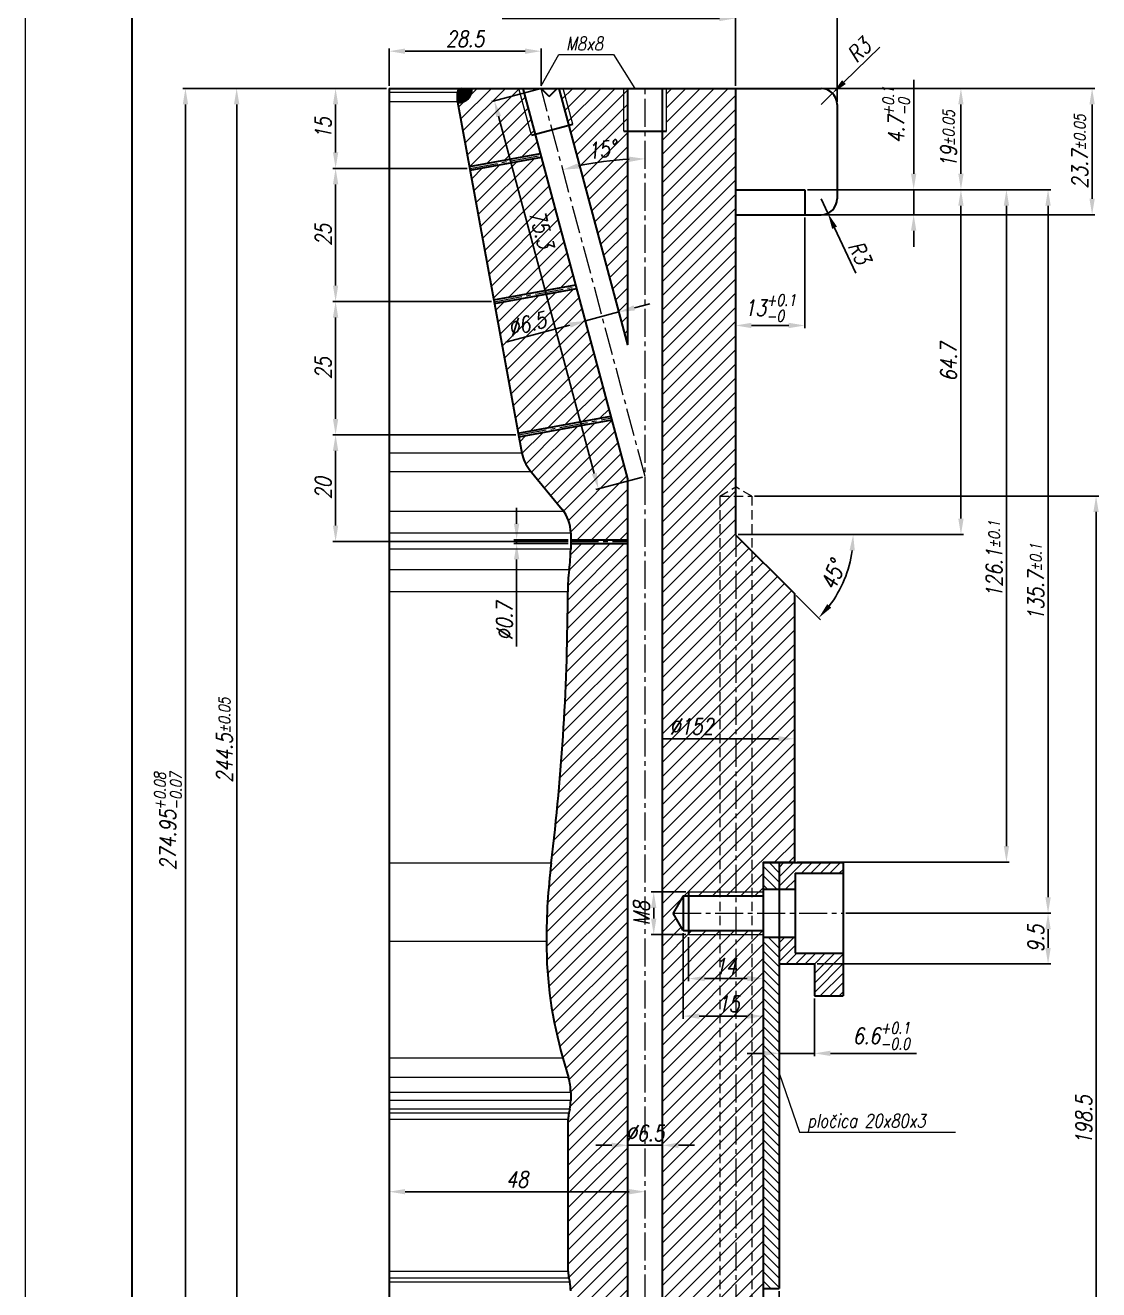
# Model space of a CAD drawing. Extents: x -234 to 800, y -95 to 506.
# Drawn here: x 11.5 to 212.8, y 66.5 to 303.7 of the extents above; entities that cross this region are included whole.
import ezdxf

# ---------------------------------------------------------------- set-up
doc = ezdxf.new("R2010")
doc.units = 0
doc.header["$LTSCALE"] = 7
doc.header["$MEASUREMENT"] = 0
doc.linetypes.add('CENTER2', pattern=[1.125, 0.75, -0.125, 0.125, -0.125])
doc.linetypes.add('HIDDEN', pattern=[0.375, 0.25, -0.125])
doc.layers.get('0').update_dxf_attribs({"linetype": 'CONTINUOUS', "lineweight": 15})
for name, color, linetype, lineweight in [('1', 1, 'CENTER2', 15), ('2', 2, 'HIDDEN', 15), ('3', 3, 'CONTINUOUS', 30), ('8', 252, 'CONTINUOUS', 15)]:
    doc.layers.add(name, color=color, linetype=linetype, lineweight=lineweight)
doc.styles.add('ITALICT', font='ITALICT.shx', dxfattribs={"width": 0.8, "height": 3})
doc.dimstyles.get("Standard").update_dxf_attribs({"dimtxt": 3, "dimasz": 3, "dimexe": 0.5, "dimexo": 0.5, "dimgap": 0.8, "dimtad": 1, "dimdsep": 46, "dimtxsty": 'ITALICT', "dimcen": 0.09, "dimazin": 2, "dimtfac": 1, "dimtmove": 0, "dimatfit": 3, "dimfxl": 0, "dimtolj": 1, "dimtzin": 0, "dimarcsym": 0})

# ---------------------------------------------------------------- blocks, each defined once
blk = doc.blocks.new('*D15')
at = {"color": 0, "lineweight": -2}
for p, q in [((79.23, 291.83), (69.19, 291.83)), ((69.69, 288.83), (69.69, 279.83)), ((94.36, 276.83), (69.19, 276.83))]:
    blk.add_line(p, q, dxfattribs=at)
at = {"color": 0}
for points in [[(69.19, 288.83), (70.19, 288.83), (69.69, 291.83)], [(69.19, 279.83), (70.19, 279.83), (69.69, 276.83)]]:
    blk.add_solid(points, dxfattribs=at)
at = {"color": 0, "insert": (67.39, 284.33), "char_height": 3, "attachment_point": 5, "rotation": 90, "style": 'ITALICT'}
blk.add_mtext('\\A1;15', dxfattribs=at)
blk = doc.blocks.new('*D19')
at = {"color": 0, "lineweight": -2}
for p, q in [((135.88, 132.63), (135.88, 124.38)), ((138.88, 124.88), (146.88, 124.88))]:
    blk.add_line(p, q, dxfattribs=at)
at = {"color": 0}
for points in [[(138.88, 125.38), (138.88, 124.38), (135.88, 124.88)], [(146.88, 125.38), (146.88, 124.38), (149.88, 124.88)]]:
    blk.add_solid(points, dxfattribs=at)
at = {"color": 0, "insert": (142.88, 127.18), "char_height": 3, "attachment_point": 5, "style": 'ITALICT'}
blk.add_mtext('\\A1;14', dxfattribs=at)
blk = doc.blocks.new('*D20')
at = {"color": 0, "lineweight": -2}
for p, q in [((134.88, 133.38), (134.88, 117.33)), ((137.88, 117.83), (146.88, 117.83))]:
    blk.add_line(p, q, dxfattribs=at)
at = {"color": 0}
for points in [[(137.88, 118.33), (137.88, 117.33), (134.88, 117.83)], [(146.88, 118.33), (146.88, 117.33), (149.88, 117.83)]]:
    blk.add_solid(points, dxfattribs=at)
at = {"color": 0, "insert": (143.41, 120.13), "char_height": 3, "attachment_point": 5, "style": 'ITALICT'}
blk.add_mtext('\\A1;15', dxfattribs=at)
blk = doc.blocks.new('*D21')
at = {"color": 0, "lineweight": -2}
for p, q in [((157.68, 267.63), (157.68, 246.86)), ((147.68, 247.36), (154.68, 247.36))]:
    blk.add_line(p, q, dxfattribs=at)
at = {"color": 0}
for points in [[(147.68, 247.86), (147.68, 246.86), (144.68, 247.36)], [(154.68, 247.86), (154.68, 246.86), (157.68, 247.36)]]:
    blk.add_solid(points, dxfattribs=at)
at = {"color": 0, "insert": (151.18, 250.64), "char_height": 3, "attachment_point": 5, "style": 'ITALICT'}
blk.add_mtext('\\A1;13{}{\\H0.71x;\\C3;\\S+0.1^ -0;}', dxfattribs=at)
blk = doc.blocks.new('*D22')
at = {"color": 0, "lineweight": -2}
for p, q in [((171.77, 299.56), (165.03, 293.01)), ((160.73, 288.83), (162.88, 290.92))]:
    blk.add_line(p, q, dxfattribs=at)
at = {"color": 0}
blk.add_solid([(164.68, 293.37), (165.38, 292.65), (162.88, 290.92)], dxfattribs=at)
at = {"color": 0, "insert": (167.87, 298.98), "char_height": 3, "attachment_point": 5, "rotation": 44.194, "style": 'ITALICT'}
blk.add_mtext('\\A1;R3', dxfattribs=at)
blk = doc.blocks.new('*D23')
at = {"color": 0, "lineweight": -2}
for p, q in [((160.73, 271.13), (162, 268.41)), ((167.26, 257.18), (163.27, 265.69))]:
    blk.add_line(p, q, dxfattribs=at)
at = {"color": 0}
blk.add_solid([(163.72, 265.9), (162.82, 265.48), (162, 268.41)], dxfattribs=at)
at = {"color": 0, "insert": (167.98, 261.05), "char_height": 3, "attachment_point": 5, "rotation": 295.1049, "style": 'ITALICT'}
blk.add_mtext('\\A1;R3', dxfattribs=at)
blk = doc.blocks.new('*D24')
at = {"color": 0, "lineweight": -2}
for p, q in [((178.1, 275.83), (178.1, 293.46)), ((158.18, 272.83), (178.6, 272.83)), ((178.1, 268.13), (178.1, 272.83)), ((161.23, 268.13), (178.6, 268.13)), ((178.1, 265.13), (178.1, 262.13))]:
    blk.add_line(p, q, dxfattribs=at)
at = {"color": 0}
for points in [[(177.6, 275.83), (178.6, 275.83), (178.1, 272.83)], [(177.6, 265.13), (178.6, 265.13), (178.1, 268.13)]]:
    blk.add_solid(points, dxfattribs=at)
at = {"color": 0, "insert": (174.82, 286.87), "char_height": 3, "attachment_point": 5, "rotation": 90, "style": 'ITALICT'}
blk.add_mtext('\\A1;4.7{}{\\H0.71x;\\C3;\\S+0.1^ -0;}', dxfattribs=at)
blk = doc.blocks.new('*D25')
at = {"color": 0, "lineweight": -2}
for p, q in [((161.23, 291.83), (212.06, 291.83)), ((211.56, 288.83), (211.56, 271.13)), ((161.23, 268.13), (212.06, 268.13))]:
    blk.add_line(p, q, dxfattribs=at)
at = {"color": 0}
for points in [[(211.06, 288.83), (212.06, 288.83), (211.56, 291.83)], [(211.06, 271.13), (212.06, 271.13), (211.56, 268.13)]]:
    blk.add_solid(points, dxfattribs=at)
at = {"color": 0, "insert": (209.26, 279.98), "char_height": 3, "attachment_point": 5, "rotation": 90, "style": 'ITALICT'}
blk.add_mtext('\\A1;23.7{}{\\H0.71x;\\C3;%%p0.05}', dxfattribs=at)
blk = doc.blocks.new('*D26')
at = {"color": 0, "lineweight": -2}
for p, q in [((158.18, 272.83), (187.46, 272.83)), ((186.96, 269.83), (186.96, 211.13)), ((145.18, 208.13), (187.46, 208.13))]:
    blk.add_line(p, q, dxfattribs=at)
at = {"color": 0}
for points in [[(186.46, 269.83), (187.46, 269.83), (186.96, 272.83)], [(186.46, 211.13), (187.46, 211.13), (186.96, 208.13)]]:
    blk.add_solid(points, dxfattribs=at)
at = {"color": 0, "insert": (184.66, 240.48), "char_height": 3, "attachment_point": 5, "rotation": 90, "style": 'ITALICT'}
blk.add_mtext('\\A1;64.7', dxfattribs=at)
blk = doc.blocks.new('*D27')
at = {"color": 0, "lineweight": -2}
for p, q in [((155.79, 208.13), (167.26, 208.13)), ((156.08, 196.72), (160.65, 192.15))]:
    blk.add_line(p, q, dxfattribs=at)
blk.add_arc((144.68, 208.13), 22.09, 322.7882, 352.2118, dxfattribs=at)
at = {"color": 0}
for points in [[(166.06, 205.17), (167.06, 205.1), (166.76, 208.13)], [(162.64, 194.44), (161.89, 195.1), (160.29, 192.51)]]:
    blk.add_solid(points, dxfattribs=at)
at = {"color": 0, "insert": (162.96, 200.55), "char_height": 3, "attachment_point": 5, "rotation": 67.5, "style": 'ITALICT'}
blk.add_mtext('\\A1;45°', dxfattribs=at)
blk = doc.blocks.new('*D28')
at = {"color": 0, "lineweight": -2}
for p, q in [((158.18, 272.83), (196, 272.83)), ((195.5, 269.83), (195.5, 149.73)), ((156.23, 146.73), (196, 146.73))]:
    blk.add_line(p, q, dxfattribs=at)
at = {"color": 0}
for points in [[(195, 269.83), (196, 269.83), (195.5, 272.83)], [(195, 149.73), (196, 149.73), (195.5, 146.73)]]:
    blk.add_solid(points, dxfattribs=at)
at = {"color": 0, "insert": (193.2, 203.53), "char_height": 3, "attachment_point": 5, "rotation": 90, "style": 'ITALICT'}
blk.add_mtext('\\A1;126.1{}{\\H0.71x;\\C3;%%p0.1}', dxfattribs=at)
blk = doc.blocks.new('*D29')
at = {"color": 0, "lineweight": -2}
for p, q in [((158.18, 272.83), (203.8, 272.83)), ((203.3, 269.83), (203.3, 140.13)), ((165.38, 137.13), (203.8, 137.13))]:
    blk.add_line(p, q, dxfattribs=at)
at = {"color": 0}
for points in [[(202.8, 269.83), (203.8, 269.83), (203.3, 272.83)], [(202.8, 140.13), (203.8, 140.13), (203.3, 137.13)]]:
    blk.add_solid(points, dxfattribs=at)
at = {"color": 0, "insert": (201, 199.24), "char_height": 3, "attachment_point": 5, "rotation": 90, "style": 'ITALICT'}
blk.add_mtext('\\A1;135.7{}{\\H0.71x;\\C3;%%p0.1}', dxfattribs=at)
blk = doc.blocks.new('*D30')
at = {"color": 0, "lineweight": -2}
for p, q in [((121.48, 93.61), (118.48, 93.61)), ((124.48, 93.61), (130.98, 93.61)), ((133.98, 93.61), (136.98, 93.61))]:
    blk.add_line(p, q, dxfattribs=at)
at = {"color": 0}
for points in [[(121.48, 94.11), (121.48, 93.11), (124.48, 93.61)], [(133.98, 94.11), (133.98, 93.11), (130.98, 93.61)]]:
    blk.add_solid(points, dxfattribs=at)
at = {"color": 0, "insert": (127.73, 95.91), "char_height": 3, "attachment_point": 5, "style": 'ITALICT'}
blk.add_mtext('\\A1;%%c6.5', dxfattribs=at)
blk = doc.blocks.new('*D31')
at = {"color": 0, "lineweight": -2}
for p, q in [((79.23, 291.83), (50.64, 291.83)), ((51.14, 288.83), (51.14, 50.33)), ((79.23, 47.33), (50.64, 47.33))]:
    blk.add_line(p, q, dxfattribs=at)
at = {"color": 0}
for points in [[(50.64, 288.83), (51.64, 288.83), (51.14, 291.83)], [(50.64, 50.33), (51.64, 50.33), (51.14, 47.33)]]:
    blk.add_solid(points, dxfattribs=at)
at = {"color": 0, "insert": (48.84, 169.58), "char_height": 3, "attachment_point": 5, "rotation": 90, "style": 'ITALICT'}
blk.add_mtext('\\A1;244.5{}{\\H0.71x;\\C3;%%p0.05}', dxfattribs=at)
blk = doc.blocks.new('*D33')
at = {"color": 0, "lineweight": -2}
for p, q in [((135.38, 141.13), (128.85, 141.13)), ((129.35, 138.13), (129.35, 136.13)), ((135.38, 133.13), (128.85, 133.13))]:
    blk.add_line(p, q, dxfattribs=at)
at = {"color": 0}
for points in [[(128.85, 138.13), (129.85, 138.13), (129.35, 141.13)], [(128.85, 136.13), (129.85, 136.13), (129.35, 133.13)]]:
    blk.add_solid(points, dxfattribs=at)
at = {"color": 0, "insert": (127.05, 137.13), "char_height": 3, "attachment_point": 5, "rotation": 90, "style": 'ITALICT'}
blk.add_mtext('\\A1;M8', dxfattribs=at)
blk = doc.blocks.new('*D45')
at = {"color": 0, "lineweight": -2}
for p, q in [((79.23, 291.83), (41.03, 291.83)), ((41.53, 288.83), (41.53, 19.88)), ((79.23, 16.88), (41.03, 16.88))]:
    blk.add_line(p, q, dxfattribs=at)
at = {"color": 0}
for points in [[(41.03, 288.83), (42.03, 288.83), (41.53, 291.83)], [(41.03, 19.88), (42.03, 19.88), (41.53, 16.88)]]:
    blk.add_solid(points, dxfattribs=at)
at = {"color": 0, "insert": (38.25, 154.35), "char_height": 3, "attachment_point": 5, "rotation": 90, "style": 'ITALICT'}
blk.add_mtext('\\A1;274.95{}{\\H0.71x;\\C3;\\S+0.08^ -0.07;}', dxfattribs=at)
blk = doc.blocks.new('*D49')
at = {"color": 0, "lineweight": -2}
blk.add_line((152.73, 169.85), (131.17, 169.85), dxfattribs=at)
at = {"color": 0}
blk.add_solid([(152.73, 170.35), (152.73, 169.35), (155.73, 169.85)], dxfattribs=at)
at = {"color": 0, "insert": (136.43, 172.15), "char_height": 3, "attachment_point": 5, "style": 'ITALICT'}
blk.add_mtext('\\A1;%%c152', dxfattribs=at)
blk = doc.blocks.new('*D50')
at = {"color": 0, "lineweight": -2}
for p, q in [((141.68, 304.95), (100.93, 304.95)), ((144.68, 292.33), (144.68, 305.45))]:
    blk.add_line(p, q, dxfattribs=at)
at = {"color": 0}
blk.add_solid([(141.68, 305.45), (141.68, 304.45), (144.68, 304.95)], dxfattribs=at)
at = {"color": 0, "insert": (112.2, 307.25), "char_height": 3, "attachment_point": 5, "style": 'ITALICT'}
blk.add_mtext('\\A1;%%c129.9{}{\\H0.71x;\\C3;%%p0.05}', dxfattribs=at)
blk = doc.blocks.new('*D51')
at = {"color": 0, "lineweight": -2}
for p, q in [((160.73, 313.79), (116.47, 313.79)), ((163.73, 289.33), (163.73, 314.29))]:
    blk.add_line(p, q, dxfattribs=at)
at = {"color": 0}
blk.add_solid([(160.73, 314.29), (160.73, 313.29), (163.73, 313.79)], dxfattribs=at)
at = {"color": 0, "insert": (121.73, 316.09), "char_height": 3, "attachment_point": 5, "style": 'ITALICT'}
blk.add_mtext('\\A1;%%c168', dxfattribs=at)
blk = doc.blocks.new('*D52')
at = {"color": 0, "lineweight": -2}
for p, q in [((79.73, 292.33), (79.73, 299.3)), ((105.23, 298.8), (82.73, 298.8)), ((108.23, 292.33), (108.23, 299.3))]:
    blk.add_line(p, q, dxfattribs=at)
at = {"color": 0}
for points in [[(82.73, 299.3), (82.73, 298.3), (79.73, 298.8)], [(105.23, 299.3), (105.23, 298.3), (108.23, 298.8)]]:
    blk.add_solid(points, dxfattribs=at)
at = {"color": 0, "insert": (93.98, 301.1), "char_height": 3, "attachment_point": 5, "style": 'ITALICT'}
blk.add_mtext('\\A1;28.5', dxfattribs=at)
blk = doc.blocks.new('*D55')
at = {"color": 0, "lineweight": -2}
blk.add_line((124.73, 84.91), (82.73, 84.91), dxfattribs=at)
at = {"color": 0}
for points in [[(82.73, 85.41), (82.73, 84.41), (79.73, 84.91)], [(124.73, 85.41), (124.73, 84.41), (127.73, 84.91)]]:
    blk.add_solid(points, dxfattribs=at)
at = {"color": 0, "insert": (103.73, 87.21), "char_height": 3, "attachment_point": 5, "style": 'ITALICT'}
blk.add_mtext('\\A1;48', dxfattribs=at)
blk = doc.blocks.new('*D56')
at = {"color": 0, "lineweight": -2}
for p, q in [((159.48, 121.13), (159.48, 110.35)), ((149.88, 110.85), (146.88, 110.85)), ((152.88, 110.85), (159.48, 110.85)), ((162.48, 110.85), (178.63, 110.85))]:
    blk.add_line(p, q, dxfattribs=at)
at = {"color": 0}
for points in [[(149.88, 111.35), (149.88, 110.35), (152.88, 110.85)], [(162.48, 111.35), (162.48, 110.35), (159.48, 110.85)]]:
    blk.add_solid(points, dxfattribs=at)
at = {"color": 0, "insert": (172.05, 114.13), "char_height": 3, "attachment_point": 5, "style": 'ITALICT'}
blk.add_mtext('\\A1;6.6{}{\\H0.71x;\\C3;\\S+0.1^ -0.0;}', dxfattribs=at)
blk = doc.blocks.new('*D57')
at = {"color": 0, "lineweight": -2}
for p, q in [((165.38, 137.13), (203.8, 137.13)), ((203.3, 130.63), (203.3, 134.13)), ((159.98, 127.63), (203.8, 127.63))]:
    blk.add_line(p, q, dxfattribs=at)
at = {"color": 0}
for points in [[(202.8, 134.13), (203.8, 134.13), (203.3, 137.13)], [(202.8, 130.63), (203.8, 130.63), (203.3, 127.63)]]:
    blk.add_solid(points, dxfattribs=at)
at = {"color": 0, "insert": (201, 132.38), "char_height": 3, "attachment_point": 5, "rotation": 90, "style": 'ITALICT'}
blk.add_mtext('\\A1;9.5', dxfattribs=at)
blk = doc.blocks.new('*D59')
at = {"color": 0, "lineweight": -2}
for p, q in [((152.88, 66.23), (152.88, -27.68)), ((149.88, -27.18), (114.24, -27.18))]:
    blk.add_line(p, q, dxfattribs=at)
at = {"color": 0}
blk.add_solid([(149.88, -26.68), (149.88, -27.68), (152.88, -27.18)], dxfattribs=at)
at = {"color": 0, "insert": (127.44, -24.88), "char_height": 3, "attachment_point": 5, "style": 'ITALICT'}
blk.add_mtext('\\A1;146.3 RAVNO', dxfattribs=at)
blk = doc.blocks.new('*D62')
at = {"color": 0, "lineweight": -2}
for p, q in [((107.74, 291.7), (99, 289.35)), ((100.26, 286.59), (118.21, 219.61)), ((127.24, 218.92), (118.5, 216.58))]:
    blk.add_line(p, q, dxfattribs=at)
at = {"color": 0}
for points in [[(100.74, 286.71), (99.78, 286.46), (99.48, 289.48)], [(118.69, 219.74), (117.72, 219.48), (118.98, 216.71)]]:
    blk.add_solid(points, dxfattribs=at)
at = {"color": 0, "insert": (108.32, 265.41), "char_height": 3, "attachment_point": 5, "rotation": 285, "style": 'ITALICT'}
blk.add_mtext('\\A1;75.3', dxfattribs=at)
blk = doc.blocks.new('*D63')
at = {"color": 0, "lineweight": -2}
for p, q in [((125.72, 250.67), (128.62, 251.45)), ((122.83, 249.89), (116.55, 248.21)), ((113.65, 247.44), (101.59, 244.2))]:
    blk.add_line(p, q, dxfattribs=at)
at = {"color": 0}
for points in [[(125.59, 251.15), (125.85, 250.19), (122.83, 249.89)], [(113.52, 247.92), (113.78, 246.95), (116.55, 248.21)]]:
    blk.add_solid(points, dxfattribs=at)
at = {"color": 0, "insert": (105.58, 247.65), "char_height": 3, "attachment_point": 5, "rotation": 15, "style": 'ITALICT'}
blk.add_mtext('\\A1;%%c6.5', dxfattribs=at)
blk = doc.blocks.new('*D77')
at = {"color": 0, "lineweight": -2}
for p, q in [((161.23, 291.83), (187.46, 291.83)), ((186.96, 275.83), (186.96, 288.83)), ((158.18, 272.83), (187.46, 272.83))]:
    blk.add_line(p, q, dxfattribs=at)
at = {"color": 0}
for points in [[(186.46, 288.83), (187.46, 288.83), (186.96, 291.83)], [(186.46, 275.83), (187.46, 275.83), (186.96, 272.83)]]:
    blk.add_solid(points, dxfattribs=at)
at = {"color": 0, "insert": (184.66, 282.33), "char_height": 3, "attachment_point": 5, "rotation": 90, "style": 'ITALICT'}
blk.add_mtext('\\A1;19{}{\\H0.71x;\\C3;%%p0.05}', dxfattribs=at)
blk = doc.blocks.new('*D79')
at = {"color": 0, "lineweight": -2}
for p, q in [((148.23, 215.38), (212.8, 215.38)), ((212.3, 19.88), (212.3, 212.38)), ((147.38, 16.88), (212.8, 16.88))]:
    blk.add_line(p, q, dxfattribs=at)
at = {"color": 0}
for points in [[(211.8, 212.38), (212.8, 212.38), (212.3, 215.38)], [(211.8, 19.88), (212.8, 19.88), (212.3, 16.88)]]:
    blk.add_solid(points, dxfattribs=at)
at = {"color": 0, "insert": (210, 98.31), "char_height": 3, "attachment_point": 5, "rotation": 90, "style": 'ITALICT'}
blk.add_mtext('\\A1;198.5', dxfattribs=at)
blk = doc.blocks.new('*D99')
at = {"color": 0, "lineweight": -2}
for p, q in [((103.64, 210.18), (103.64, 213.18)), ((113.28, 207.18), (103.14, 207.18)), ((113.28, 206.48), (103.14, 206.48)), ((103.64, 207.18), (103.64, 206.48)), ((103.64, 203.48), (103.64, 187.13))]:
    blk.add_line(p, q, dxfattribs=at)
at = {"color": 0}
for points in [[(103.14, 210.18), (104.14, 210.18), (103.64, 207.18)], [(103.14, 203.48), (104.14, 203.48), (103.64, 206.48)]]:
    blk.add_solid(points, dxfattribs=at)
at = {"color": 0, "insert": (101.34, 191.87), "char_height": 3, "attachment_point": 5, "rotation": 90, "style": 'ITALICT'}
blk.add_mtext('\\A1;%%c0.7', dxfattribs=at)
blk = doc.blocks.new('*D103')
at = {"color": 0, "linetype": 'ByBlock', "lineweight": -2}
blk.add_arc((127.73, 219.05), 59.56, 92.8864, 102.1136, dxfattribs=at)
at = {"color": 0}
for points in [[(115.35, 276.79), (115.11, 277.77), (112.31, 276.58)], [(124.71, 279.03), (124.74, 278.03), (127.73, 278.61)]]:
    blk.add_solid(points, dxfattribs=at)
at = {"color": 0, "insert": (119.65, 280.38), "char_height": 3, "attachment_point": 5, "rotation": 7.5, "style": 'ITALICT'}
blk.add_mtext('\\A1;15°', dxfattribs=at)
blk = doc.blocks.new('*D104')
at = {"color": 0, "linetype": 'ByBlock', "lineweight": -2}
for p, q in [((94.36, 276.83), (69.19, 276.83)), ((69.69, 273.83), (69.69, 254.83)), ((98.93, 251.83), (69.19, 251.83))]:
    blk.add_line(p, q, dxfattribs=at)
at = {"color": 0}
for points in [[(69.19, 273.83), (70.19, 273.83), (69.69, 276.83)], [(69.19, 254.83), (70.19, 254.83), (69.69, 251.83)]]:
    blk.add_solid(points, dxfattribs=at)
at = {"color": 0, "insert": (67.39, 264.33), "char_height": 3, "attachment_point": 5, "rotation": 90, "style": 'ITALICT'}
blk.add_mtext('\\A1;25', dxfattribs=at)
blk = doc.blocks.new('*D105')
at = {"color": 0, "linetype": 'ByBlock', "lineweight": -2}
for p, q in [((98.93, 251.83), (69.19, 251.83)), ((69.69, 248.83), (69.69, 229.83)), ((103.5, 226.83), (69.19, 226.83))]:
    blk.add_line(p, q, dxfattribs=at)
at = {"color": 0}
for points in [[(69.19, 248.83), (70.19, 248.83), (69.69, 251.83)], [(69.19, 229.83), (70.19, 229.83), (69.69, 226.83)]]:
    blk.add_solid(points, dxfattribs=at)
at = {"color": 0, "insert": (67.39, 239.33), "char_height": 3, "attachment_point": 5, "rotation": 90, "style": 'ITALICT'}
blk.add_mtext('\\A1;25', dxfattribs=at)
blk = doc.blocks.new('*D106')
at = {"color": 0, "linetype": 'ByBlock', "lineweight": -2}
for p, q in [((103.5, 226.83), (69.19, 226.83)), ((69.69, 223.83), (69.69, 209.83)), ((113.28, 206.83), (69.19, 206.83))]:
    blk.add_line(p, q, dxfattribs=at)
at = {"color": 0}
for points in [[(69.19, 223.83), (70.19, 223.83), (69.69, 226.83)], [(69.19, 209.83), (70.19, 209.83), (69.69, 206.83)]]:
    blk.add_solid(points, dxfattribs=at)
at = {"color": 0, "insert": (67.39, 216.83), "char_height": 3, "attachment_point": 5, "rotation": 90, "style": 'ITALICT'}
blk.add_mtext('\\A1;20', dxfattribs=at)

msp = doc.modelspace()

# ---------------------------------------------------------------- hatches: boundary and pattern name
h = msp.add_hatch(color=256)
h.dxf.hatch_style = 1
h.paths.add_polyline_path([(95.2992, 291.8253), (93.3759, 291.8253, 0.41421356), (92.5759, 291.0253), (92.5759, 289.3253), (92.6174, 289.0984, 0.46525497)])
at = {"layer": '8'}
h = msp.add_hatch(dxfattribs=at)
h.set_pattern_fill('ANSI31', color=256, scale=15)
h.set_pattern_definition([(45, (105.579, 287.8933), (-1.325825, 1.325825), [])])
h.paths.add_polyline_path([(104.8612, 291.8253), (104.0848, 291.8253), (106.4327, 283.0626), (107.1572, 283.2567)], flags=17)
h.paths.add_polyline_path([(107.1572, 283.2567), (106.4327, 283.0626), (104.0848, 291.8253), (95.2992, 291.8253, -0.46525497), (92.6174, 289.0984), (94.7986, 277.1696), (108.1348, 279.6082)])
h.paths.add_polyline_path([(108.3166, 278.9298), (94.9245, 276.481), (99.3699, 252.1696), (114.7342, 254.979)])
h.paths.add_polyline_path([(114.9159, 254.3006), (99.4958, 251.481), (103.9412, 227.1696), (121.3335, 230.3498)])
h.paths.add_polyline_path([(121.5153, 229.6715), (104.0671, 226.481), (104.6259, 223.4253, 0.12792461), (106.1121, 220.2298), (112.1756, 212.8799, -0.17417727), (113.7759, 208.4253), (113.7759, 207.1753), (124.4759, 207.1753), (124.4759, 218.6225)])
h.paths.add_polyline_path([(101.6248, 244.2648), (110.6907, 246.694), (109.526, 251.0406), (100.4601, 248.6114)], flags=24)
h.paths.add_polyline_path([(104.9573, 269.2494), (107.3273, 260.4042), (111.674, 261.5689), (109.3039, 270.4141)], flags=24)
h = msp.add_hatch(dxfattribs=at)
h.set_pattern_fill('ANSI31', color=256, scale=15)
h.paths.add_polyline_path([(123.7259, 291.8253), (112.367, 291.8253), (114.1601, 285.1332), (113.4357, 284.9391), (124.4759, 243.7365), (124.4759, 283.8253), (123.7259, 283.8253)])
h.paths.add_polyline_path([(112.367, 291.8253), (111.5905, 291.8253), (113.4357, 284.9391), (114.1601, 285.1332)])
h.paths.add_polyline_path([(124.4759, 291.8253), (123.7259, 291.8253), (123.7259, 283.8253), (124.4759, 283.8253)])
h.paths.add_polyline_path([(116.6527, 277.713), (123.2387, 278.5801), (122.6514, 283.0416), (116.0653, 282.1745)], flags=24)
h = msp.add_hatch(dxfattribs=at)
h.set_pattern_fill('ANSI31', color=256, scale=15)
h.paths.add_polyline_path([(155.7259, 197.0753), (144.6759, 208.1253), (144.6759, 291.8253), (131.7259, 291.8253), (131.7259, 283.8253), (130.9759, 283.8253), (130.9759, 24.8753), (131.7259, 24.8753), (131.7259, 16.8753), (146.8759, 16.8753, 0.41421356), (149.8759, 19.8753), (149.8759, 133.1253), (135.8759, 133.1253), (135.8759, 133.8753), (134.8759, 133.8753), (132.9995, 137.1253), (134.8759, 140.3753), (135.8759, 140.3753), (135.8759, 141.1253), (149.8759, 141.1253), (149.8759, 146.7253), (155.7259, 146.7253)])
h.paths.add_polyline_path([(149.8759, 133.8753), (135.8759, 133.8753), (135.8759, 133.1253), (149.8759, 133.1253)], flags=17)
h.paths.add_polyline_path([(149.8759, 141.1253), (135.8759, 141.1253), (135.8759, 140.3753), (149.8759, 140.3753)], flags=17)
h.paths.add_polyline_path([(131.7259, 24.8753), (130.9759, 24.8753), (130.9759, 16.8753), (131.7259, 16.8753)], flags=17)
h.paths.add_polyline_path([(134.7748, 28.4894), (136.0474, 21.2721), (140.479, 22.0536), (139.2065, 29.2708)], flags=24)
h.paths.add_polyline_path([(140.2973, 124.9348), (145.4545, 124.9348), (145.4545, 129.4348), (140.2973, 129.4348)], flags=24)
h.paths.add_polyline_path([(140.7779, 117.8824), (146.0493, 117.8824), (146.0493, 122.3824), (140.7779, 122.3824)], flags=24)
h.paths.add_polyline_path([(131.2216, 169.8987), (141.6359, 169.8987), (141.6359, 174.3987), (131.2216, 174.3987)], flags=24)
h = msp.add_hatch(dxfattribs=at)
h.set_pattern_fill('ANSI31', color=256, scale=15)
h.set_pattern_definition([(45, (117.5233, 67.5883), (-1.325825, 1.325825), [])])
h.paths.add_polyline_path([(124.4759, 136.3883), (109.312, 136.3883, 0.00961094), (109.2259, 131.7409, 0.07025536), (112.3264, 109.9526), (113.3819, 106.3046, -0.07052483), (113.7759, 103.5253), (113.7759, 102.0253, -0.05158649), (113.6065, 100.3877), (113.453, 99.6535, 0.05158649), (113.3259, 98.4253), (113.3259, 69.9253, 0.05158649), (113.453, 68.6971), (113.6065, 67.963, -0.05158649), (113.7759, 66.3253, -0.03320994), (112.7099, 50.2938, -0.52993009), (114.874, 45.8253), (121.0227, 42.2753), (124.4759, 42.2753)])
h.paths.add_polyline_path([(124.4759, 206.4753), (113.7759, 206.4753), (113.7759, 205.4253, -0.03433448), (113.5082, 201.5309, 0.03433448), (113.2259, 197.4253, -0.03045952), (110.1217, 146.517, 0.02101708), (109.312, 136.3883), (124.4759, 136.3883)])
h.paths.add_polyline_path([(123.033, 93.6638), (132.4187, 93.6638), (132.4187, 98.1638), (123.033, 98.1638)], flags=9)
h = msp.add_hatch(dxfattribs=at)
h.set_pattern_fill('ANSI31', color=256, scale=10, angle=90, style=0)
h.set_pattern_definition([(135, (-47.3794, -75.7394), (-0.8838835, -0.8838835), [])])
h.paths.add_polyline_path([(152.8759, 88.1253), (149.8759, 88.1253), (149.8759, 66.7253), (152.8759, 66.7253)])
h.paths.add_polyline_path([(149.8759, 88.1253), (152.8759, 88.1253), (152.8759, 100.1253), (149.8759, 100.1253)])
h.paths.add_polyline_path([(149.8759, 100.1253), (152.8759, 100.1253), (152.8759, 112.1253), (149.8759, 112.1253)])
h.paths.add_polyline_path([(152.8759, 132.6253), (149.8759, 132.6253), (149.8759, 112.1253), (152.8759, 112.1253)])
h.paths.add_polyline_path([(152.8759, 146.6253), (149.8759, 146.6253), (149.8759, 141.6253), (152.8759, 141.6253)])
h = msp.add_hatch(dxfattribs=at)
h.set_pattern_fill('ANSI31', color=256, scale=10, style=0)
h.set_pattern_definition([(45, (-47.3794, -75.7394), (-0.8838835, 0.8838835), [])])
h.paths.add_polyline_path([(155.8759, 144.6253), (164.8759, 144.6253), (164.8759, 146.6253), (152.8759, 146.6253), (152.8759, 141.6253), (155.8759, 141.6253)])
h.paths.add_polyline_path([(155.8759, 129.6253), (155.8759, 132.6253), (152.8759, 132.6253), (152.8759, 127.6253), (159.4759, 127.6253), (159.4759, 121.6253), (164.8759, 121.6253), (164.8759, 129.6253)])

# ---------------------------------------------------------------- linework, layer by layer
for p, q in [((11.4997, 506.465), (11.4997, -94.1371)), ((108.2259, 292.3253), (111.5722, 298.1816)), ((111.5722, 298.1816), (121.8098, 298.1816)), ((121.8098, 298.1816), (125.7997, 291.8253)), ((106.4327, 283.0626), (104.0848, 291.8253)), ((114.1601, 285.1332), (112.367, 291.8253)), ((123.7259, 283.8253), (123.7259, 291.8253)), ((131.7259, 283.8253), (131.7259, 291.8253)), ((135.8759, 141.1253), (149.8759, 141.1253)), ((135.8759, 133.1253), (149.8759, 133.1253)), ((152.8759, 107.157), (156.7066, 96.083)), ((156.7066, 96.083), (185.9389, 96.083))]:
    msp.add_line(p, q)
msp.add_arc((92.8102, 291.591), 2.5, 265.576237, 5.377988)
at = {"layer": '1'}
for p, q in [((127.7259, 219.0503), (108.2259, 291.8253)), ((127.7259, 16.8753), (127.7259, 291.8253)), ((94.8616, 276.8253), (108.2257, 279.269)), ((99.4329, 251.8253), (114.8251, 254.6398)), ((104.0042, 226.8253), (121.4244, 230.0107)), ((144.7259, 217.1074), (144.7259, 16.8753)), ((113.7759, 206.8253), (124.4759, 206.8253)), ((132.9995, 137.1253), (164.8759, 137.1253))]:
    msp.add_line(p, q, dxfattribs=at)
at = {"layer": '2'}
for p, q in [((141.7259, 215.3753), (144.7259, 217.1074)), ((147.7259, 215.3753), (144.7259, 217.1074)), ((141.7259, 215.3753), (141.7259, 16.8753)), ((141.7259, 215.3753), (147.7259, 215.3753)), ((147.7259, 215.3753), (147.7259, 16.9982))]:
    msp.add_line(p, q, dxfattribs=at)
at = {"layer": '3'}
for p, q in [((31.4997, 501.465), (31.4997, -89.1371)), ((79.7259, 291.8253), (79.7259, 16.8753)), ((79.7259, 291.8253), (160.7259, 291.8253)), ((79.7259, 291.8253), (93.3759, 291.8253)), ((124.4759, 218.6225), (104.8612, 291.8253)), ((109.7259, 290.3253), (108.2259, 291.8253)), ((109.7259, 290.3253), (111.2259, 291.8253)), ((124.4759, 243.7365), (111.5905, 291.8253)), ((124.4759, 243.7365), (124.4759, 291.8253)), ((130.9759, 16.8753), (130.9759, 291.8253)), ((144.6759, 291.8253), (144.6759, 208.1253)), ((92.5759, 289.3253), (92.5759, 291.0253)), ((92.5759, 289.3253), (104.6259, 223.4253)), ((163.7259, 288.8253), (163.7259, 271.1253)), ((106.4327, 283.0626), (114.1601, 285.1332)), ((123.7259, 283.8253), (131.7259, 283.8253)), ((94.7986, 277.1696), (108.1348, 279.6082)), ((94.9245, 276.481), (108.3166, 278.9298)), ((144.6759, 272.8253), (157.6759, 272.8253)), ((157.6759, 272.8253), (157.6759, 268.1253)), ((144.6759, 268.1253), (160.7259, 268.1253)), ((99.3699, 252.1696), (114.7342, 254.979)), ((99.4958, 251.481), (114.9159, 254.3006)), ((103.9412, 227.1696), (121.3335, 230.3498)), ((104.0671, 226.481), (121.5153, 229.6715)), ((106.1121, 220.2298), (112.1756, 212.8799)), ((124.4759, 218.383), (124.4759, 218.6225)), ((124.4759, 42.2753), (124.4759, 218.6225)), ((113.7759, 208.4253), (113.7759, 205.4253)), ((113.7759, 207.1753), (124.4759, 207.1753)), ((113.7759, 206.4753), (124.4759, 206.4753)), ((144.6759, 208.1253), (155.7259, 197.0753)), ((155.7259, 197.0753), (155.7259, 146.7253)), ((149.8759, 146.7253), (155.7259, 146.7253)), ((149.8759, 146.7253), (149.8759, 19.8753)), ((149.8759, 146.6253), (164.8759, 146.6253)), ((152.8759, 146.6253), (152.8759, 66.7253)), ((164.8759, 146.6253), (164.8759, 121.6253)), ((155.8759, 144.6253), (164.8759, 144.6253)), ((155.8759, 144.6253), (155.8759, 129.6253)), ((134.8759, 140.3753), (132.9995, 137.1253)), ((134.8759, 140.3753), (134.8759, 133.8753)), ((134.8759, 140.3753), (149.8759, 140.3753)), ((135.8759, 141.1253), (135.8759, 133.1253)), ((149.8759, 141.6253), (155.8759, 141.6253)), ((134.8759, 133.8753), (132.9995, 137.1253)), ((134.8759, 133.8753), (149.8759, 133.8753)), ((149.8759, 132.6253), (155.8759, 132.6253)), ((155.8759, 129.6253), (164.8759, 129.6253)), ((152.8759, 127.6253), (159.4759, 127.6253)), ((159.4759, 127.6253), (159.4759, 121.6253)), ((159.4759, 121.6253), (164.8759, 121.6253)), ((112.3264, 109.9526), (113.3819, 106.3046)), ((113.7759, 103.5253), (113.7759, 102.0253)), ((113.6065, 100.3877), (113.453, 99.6535)), ((113.3259, 69.9253), (113.3259, 98.4253)), ((113.453, 68.6971), (113.6065, 67.963)), ((149.8759, 66.7253), (152.8759, 66.7253))]:
    msp.add_line(p, q, dxfattribs=at)
for centre, radius, start, end in [((93.3759, 291.0253), 0.8, 90, 180), ((160.7259, 288.8253), 3, 0, 90), ((160.7259, 271.1253), 3, 270, 0), ((111.5117, 224.6844), 7, 190.362219, 219.522003), ((106.7759, 208.4253), 7, 0, 39.522003), ((85.3191, 205.4253), 28.4568, 352.134207, 0), ((143.2259, 197.4253), 30, 172.134207, 180), ((-305.7741, 197.4253), 419, 353.02135, 0), ((230.1459, 131.8253), 120.92, 173.02135, 180), ((187.9259, 131.8253), 78.7, 180, 196.136384), ((103.7759, 103.5253), 10, 0, 16.136384), ((105.7759, 102.0253), 8, 348.187718, 0), ((119.3259, 98.4253), 6, 168.187718, 180), ((119.3259, 69.9253), 6, 180, 191.812282), ((105.7759, 66.3253), 8, 0, 11.812282)]:
    msp.add_arc(centre, radius, start, end, dxfattribs=at)
at = {"layer": '8', "lineweight": 13, "ltscale": 0.475266}
for p, q in [((92.5759, 291.0253), (79.7259, 291.0253)), ((92.5759, 289.3253), (79.7259, 289.3253))]:
    msp.add_line(p, q, dxfattribs=at)
at = {"layer": '8', "lineweight": 13}
for p, q in [((104.6259, 223.4253), (79.7259, 223.4253)), ((106.4129, 219.8883), (79.7259, 219.8883)), ((112.4816, 212.4806), (79.7259, 212.4806)), ((113.7759, 208.4253), (79.7259, 208.4253)), ((113.7759, 205.4253), (79.7259, 205.4253)), ((113.5081, 201.5309), (79.7259, 201.5309)), ((113.2259, 197.4253), (79.7259, 197.4253)), ((110.1217, 146.517), (79.7259, 146.517)), ((109.2259, 131.8253), (79.7259, 131.8253)), ((112.3264, 109.9526), (79.7259, 109.9526)), ((113.3819, 106.3046), (79.7259, 106.3046)), ((113.7759, 103.5253), (79.7259, 103.5253)), ((113.7759, 102.0253), (79.7259, 102.0253)), ((113.6065, 100.3877), (79.7259, 100.3877)), ((113.453, 99.6535), (79.7259, 99.6535)), ((113.3259, 98.4253), (79.7259, 98.4253)), ((113.3259, 69.9253), (79.7259, 69.9253)), ((113.453, 68.6971), (79.7259, 68.6971)), ((113.6065, 67.963), (79.7259, 67.963))]:
    msp.add_line(p, q, dxfattribs=at)

# ---------------------------------------------------------------- texts
at = {"style": 'ITALICT', "width": 0.8}
for s, p in [('M8x8', (112.8879, 298.9658)), ('pločica 20x80x3', (158.1299, 96.9688))]:
    msp.add_text(s, height=2.5, dxfattribs=at).set_placement(p)

# ---------------------------------------------------------------- dimensions: what is measured, and where the dimension line sits
for base, p1, p2, text, override, picture, middle in [((79.7259, 313.785), (163.7259, 288.8253), (79.7259, 291.8253), '%%c<>', {"dimlfac": 2, "dimse2": 1, "dimsd2": 1}, '*D51', (121.7259, 316.085)), ((79.7259, 304.9467), (144.6759, 291.8253), (79.7259, 291.8253), '%%c<>{}{\\H0.71x;\\C3;%%p0.05}', {"dimlfac": 2, "dimse2": 1, "dimsd2": 1, "dimtp": 0.05, "dimtm": 0.05}, '*D50', (112.2009, 307.2467)), ((157.6759, 247.3596), (144.6759, 247.3596), (157.6759, 268.1253), '<>{}{\\H0.71x;\\C3;\\S+0.1^ -0;}', {"dimtp": 0.1, "dimtm": 0}, '*D21', (151.1759, 250.6446))]:
    dim = msp.add_linear_dim(base=base, p1=p1, p2=p2, text=text, dimstyle='Standard', override=override)
    dim.commit()
    dim.dimension.update_dxf_attribs({"geometry": picture, "text_midpoint": middle})
for base, p1, p2, picture, middle in [((79.7259, 298.7978), (108.2259, 291.8253), (79.7259, 291.8253), '*D52', (93.9759, 301.0978)), ((79.7259, 84.9084), (127.7259, 84.9084), (79.7259, 84.9084), '*D55', (103.7259, 87.2084))]:
    dim = msp.add_linear_dim(base=base, p1=p1, p2=p2, dimstyle='Standard')
    dim.commit()
    dim.dimension.update_dxf_attribs({"geometry": picture, "text_midpoint": middle})
for center, mpoint, picture, middle in [((160.7259, 288.8253), (162.8768, 290.9166), '*D22', (167.8698, 298.9789)), ((160.7259, 271.1253), (161.9987, 268.4087), '*D23', (167.9848, 261.0537))]:
    dim = msp.add_radius_dim(center=center, mpoint=mpoint, dimstyle='Standard')
    dim.commit()
    dim.dimension.update_dxf_attribs({"geometry": picture, "text_midpoint": middle})
for base, p2, text, override, picture, middle in [((178.1032, 268.1253), (160.7259, 268.1253), '<>{}{\\H0.71x;\\C3;\\S+0.1^ -0;}', {"dimtp": 0.1, "dimtm": 0}, '*D24', (178.1032, 286.8689)), ((195.5008, 146.7253), (155.7259, 146.7253), '<>{}{\\H0.71x;\\C3;%%p0.1}', {"dimtp": 0.1, "dimtm": 0.1}, '*D28', (195.5008, 203.528)), ((203.3002, 137.1253), (164.8759, 137.1253), '<>{}{\\H0.71x;\\C3;%%p0.1}', {"dimtp": 0.1, "dimtm": 0.1, "dimtmove": 0}, '*D29', (203.3002, 199.2384))]:
    dim = msp.add_linear_dim(base=base, p1=(157.6759, 272.8253), p2=p2, angle=90, text=text, dimstyle='Standard', override=override)
    dim.commit()
    dim.dimension.update_dxf_attribs({"geometry": picture, "text_midpoint": middle, "dimtype": 160})
for base, p1, p2, text, override, picture, middle in [((41.5305, 16.8753), (79.7259, 291.8253), (79.7259, 16.8753), '<>{}{\\H0.71x;\\C3;\\S+0.08^ -0.07;}', {"dimtp": 0.08, "dimtm": 0.07}, '*D45', (38.2455, 154.3503)), ((51.1384, 47.3253), (79.7259, 291.8253), (79.7259, 47.3253), '<>{}{\\H0.71x;\\C3;%%p0.05}', {"dimtp": 0.05, "dimtm": 0.05}, '*D31', (48.8384, 169.5753)), ((186.9574, 291.8253), (157.6759, 272.8253), (160.7259, 291.8253), '<>{}{\\H0.71x;\\C3;%%p0.05}', {"dimtp": 0.05, "dimtm": 0.05}, '*D77', (184.6574, 282.3253)), ((211.5558, 268.1253), (160.7259, 291.8253), (160.7259, 268.1253), '<>{}{\\H0.71x;\\C3;%%p0.05}', {"dimtp": 0.05, "dimtm": 0.05}, '*D25', (209.2558, 279.9753))]:
    dim = msp.add_linear_dim(base=base, p1=p1, p2=p2, angle=90, text=text, dimstyle='Standard', override=override)
    dim.commit()
    dim.dimension.update_dxf_attribs({"geometry": picture, "text_midpoint": middle})
for base, p1, p2, picture, middle in [((69.6891, 276.8253), (79.7259, 291.8253), (94.8616, 276.8253), '*D15', (67.3891, 284.3253)), ((186.9574, 208.1253), (157.6759, 272.8253), (144.6759, 208.1253), '*D26', (184.6574, 240.4753)), ((203.3002, 137.1253), (159.4759, 127.6253), (164.8759, 137.1253), '*D57', (201.0002, 132.3753))]:
    dim = msp.add_linear_dim(base=base, p1=p1, p2=p2, angle=90, dimstyle='Standard')
    dim.commit()
    dim.dimension.update_dxf_attribs({"geometry": picture, "text_midpoint": middle})
for base, p1, p2, angle, override, picture, middle, dimtype in [((118.984, 216.7079), (108.2259, 291.8253), (127.7259, 219.0503), 285, {"dimdec": 1}, '*D62', (106.094, 264.8139), 161), ((212.3002, 215.3753), (146.8759, 16.8753), (147.7259, 215.3753), 90, {"dimtmove": 0}, '*D79', (212.3002, 98.3124), 160), ((103.6362, 206.4753), (113.7759, 207.1753), (113.7759, 206.4753), 270, {"dimpost": '%%c<>'}, '*D99', (103.6362, 191.8725), 161)]:
    dim = msp.add_linear_dim(base=base, p1=p1, p2=p2, angle=angle, dimstyle='Standard', override=override)
    dim.commit()
    dim.dimension.update_dxf_attribs({"geometry": picture, "text_midpoint": middle, "dimtype": dimtype})
dim = msp.add_angular_dim_2l(base=(122.5352, 278.3799), line1=((127.7259, 16.8753), (127.7259, 291.8253)), line2=((127.7259, 219.0503), (108.2259, 291.8253)), dimstyle='Standard', override={"dimarcsym": 1})
dim.commit()
dim.dimension.update_dxf_attribs({"geometry": '*D103', "text_midpoint": (119.652, 280.3773)})
for base, p1, p2, picture, middle in [((69.6891, 251.8253), (94.8616, 276.8253), (99.4329, 251.8253), '*D104', (67.3891, 264.3253)), ((69.6891, 226.8253), (99.4329, 251.8253), (104.0042, 226.8253), '*D105', (67.3891, 239.3253)), ((69.6891, 206.8253), (104.0042, 226.8253), (113.7759, 206.8253), '*D106', (67.3891, 216.8253))]:
    dim = msp.add_linear_dim(base=base, p1=p1, p2=p2, angle=90, dimstyle='Standard', override={"dimarcsym": 1})
    dim.commit()
    dim.dimension.update_dxf_attribs({"geometry": picture, "text_midpoint": middle})
dim = msp.add_aligned_dim(p1=(122.826, 249.8939), p2=(116.5475, 248.2115), distance=0, text='%%c<>', dimstyle='Standard')
dim.commit()
dim.dimension.update_dxf_attribs({"geometry": '*D63', "text_midpoint": (105.5754, 247.6527)})
dim = msp.add_angular_dim_2l(base=(163.8041, 197.0817), line1=((144.6759, 208.1253), (155.2886, 208.1253)), line2=((144.6759, 208.1253), (155.7259, 197.0753)), dimstyle='Standard')
dim.commit()
dim.dimension.update_dxf_attribs({"geometry": '*D27', "text_midpoint": (162.957, 200.553)})
for base, p1, p2, text, override, picture, middle in [((79.7259, 169.8487), (155.7259, 169.8487), (79.7259, 166.6003), '%%c<>', {"dimlfac": 2, "dimse2": 1, "dimsd2": 1}, '*D49', (136.4287, 169.8487)), ((159.4759, 110.8474), (152.8759, 110.8474), (159.4759, 121.6253), '<>{}{\\H0.71x;\\C3;\\S+0.1^ -0.0;}', {"dimtp": 0.1, "dimtm": 0, "dimtdec": 1, "dimtzin": 0}, '*D56', (172.0542, 110.8474)), ((79.7259, -27.1816), (152.8759, 66.7253), (79.7259, -5.5247), '<> RAVNO', {"dimlfac": 2, "dimse2": 1, "dimsd2": 1, "dimtmove": 0}, '*D59', (127.4359, -27.1816))]:
    dim = msp.add_linear_dim(base=base, p1=p1, p2=p2, text=text, dimstyle='Standard', override=override)
    dim.commit()
    dim.dimension.update_dxf_attribs({"geometry": picture, "text_midpoint": middle, "dimtype": 160})
dim = msp.add_linear_dim(base=(129.348, 133.1253), p1=(135.8759, 141.1253), p2=(135.8759, 133.1253), angle=90, text='M<>', dimstyle='Standard')
dim.commit()
dim.dimension.update_dxf_attribs({"geometry": '*D33', "text_midpoint": (129.348, 137.1253), "dimtype": 160})
for base, p1, p2, picture, middle in [((149.8759, 117.8324), (134.8759, 133.8753), (149.8759, 117.8324), '*D20', (143.4136, 117.8324)), ((149.8759, 124.8848), (135.8759, 133.1253), (149.8759, 124.8848), '*D19', (142.8759, 124.8848))]:
    dim = msp.add_linear_dim(base=base, p1=p1, p2=p2, dimstyle='Standard')
    dim.commit()
    dim.dimension.update_dxf_attribs({"geometry": picture, "text_midpoint": middle, "dimtype": 160})
dim = msp.add_linear_dim(base=(130.9759, 93.6138), p1=(124.4759, 93.6138), p2=(130.9759, 93.6138), text='%%c<>', dimstyle='Standard')
dim.commit()
dim.dimension.update_dxf_attribs({"geometry": '*D30', "text_midpoint": (127.7259, 93.6138), "dimtype": 160})

doc.saveas('drawing.dxf')
